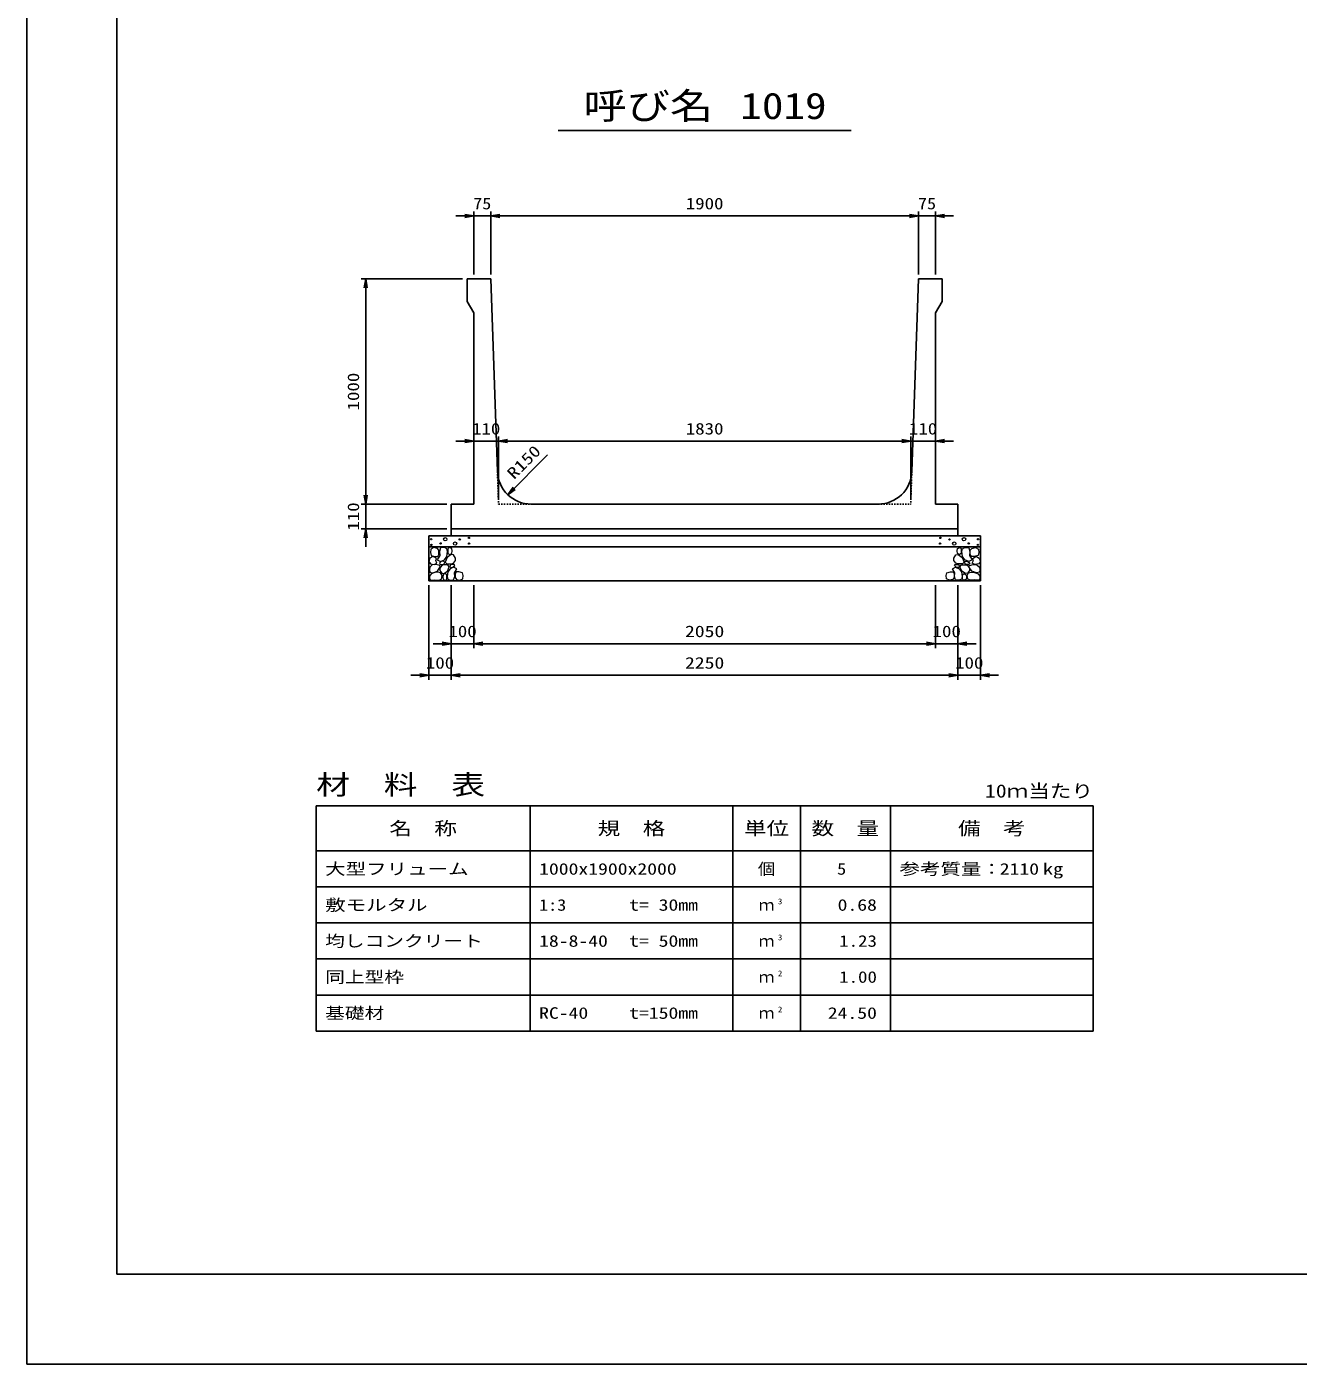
# Model space of a CAD drawing. Units: millimetres at full size. Extents: x 0 to 16820, y 0 to 11880.
# Drawn here: x 0 to 5646, y 0 to 5940 of the extents above; entities that cross this region are included whole.
import ezdxf
from ezdxf.enums import TextEntityAlignment as Align

# ---------------------------------------------------------------- set-up
doc = ezdxf.new("R2010")
doc.units = ezdxf.units.MM
doc.linetypes.add('DASHED_SPACED', pattern=[12, 6, -6])
for name, color, linetype, lineweight in [('0_2', 7, 'Continuous', 25), ('D-DCR-HCHn', 4, 'Continuous', 9), ('D-MTR-FRAM', 7, 'Continuous', 25), ('D-MTR-LINE', 7, 'Continuous', 25), ('D-STR-DIM', 7, 'Continuous', 25), ('D-STR-STRn', 1, 'Continuous', 25), ('D-TTL', 2, 'Continuous', 25), ('D-TTL-TXT', 7, 'Continuous', 25)]:
    doc.layers.add(name, color=color, linetype=linetype, lineweight=lineweight)
doc.layers.add('D-MTR', color=7, linetype='Continuous')
doc.layers.add('D-MTR-TXT', color=7, linetype='Continuous')
doc.styles.add('ＭＳ ゴシック', font='')
doc.styles.get('ＭＳ ゴシック').set_extended_font_data('MS Gothic')

# ---------------------------------------------------------------- blocks, each defined once
blk = doc.blocks.new('open_arrow')
at = {"color": 0, "linetype": 'Continuous', "lineweight": -2}
blk.add_lwpolyline([(7.5, 1.25), (0, 0), (7.5, -1.25)], dxfattribs=at)

msp = doc.modelspace()

# ---------------------------------------------------------------- linework, layer by layer
at = {"layer": '0_2'}
for p, q in [((1885, 3459.775), (1885, 3179.775)), ((1985, 3459.775), (1985, 3179.775)), ((1985, 3459.775), (1985, 3179.775)), ((4035, 3459.775), (4035, 3179.775)), ((1805, 3199.775), (2065, 3199.775)), ((1985, 3199.775), (4035, 3199.775))]:
    msp.add_line(p, q, dxfattribs=at)
at = {"layer": 'D-DCR-HCHn'}
for points in [[(1823.399, 3623.471), (1807.796, 3626.938), (1793.928, 3620.003), (1792.194, 3604.401), (1795.661, 3592.266), (1812.997, 3587.065), (1825.132, 3587.065), (1830.333, 3595.733), (1830.333, 3614.803)], [(1837.267, 3625.204), (1832.067, 3609.602), (1833.8, 3592.266), (1821.665, 3573.196), (1837.267, 3564.529), (1854.603, 3573.196), (1865.005, 3587.065), (1868.472, 3609.602), (1865.005, 3621.737), (1854.603, 3626.938)], [(1870.206, 3621.737), (1870.206, 3600.934), (1878.874, 3595.733), (1887.542, 3600.934), (1889.275, 3613.069), (1887.542, 3623.471), (1875.407, 3626.938)], [(4149.794, 3621.737), (4149.794, 3600.934), (4141.126, 3595.733), (4132.458, 3600.934), (4130.725, 3613.069), (4132.458, 3623.471), (4144.593, 3626.938)], [(4182.733, 3625.204), (4187.933, 3609.602), (4186.2, 3592.266), (4198.335, 3573.196), (4182.733, 3564.529), (4165.397, 3573.196), (4154.995, 3587.065), (4151.528, 3609.602), (4154.995, 3621.737), (4165.397, 3626.938)], [(4196.601, 3623.471), (4212.204, 3626.938), (4226.072, 3620.003), (4227.806, 3604.401), (4224.339, 3592.266), (4207.003, 3587.065), (4194.868, 3587.065), (4189.667, 3595.733), (4189.667, 3614.803)], [(1790.46, 3580.131), (1785.26, 3564.529), (1792.194, 3554.127), (1809.53, 3552.393), (1821.366, 3557.475), (1816.464, 3569.729), (1819.932, 3576.664), (1812.997, 3583.598), (1802.596, 3587.065)], [(1840.735, 3564.529), (1832.067, 3557.594), (1835.534, 3552.393), (1847.669, 3552.393), (1852.87, 3554.127), (1856.337, 3561.061), (1851.136, 3566.262)], [(1866.739, 3583.598), (1858.071, 3562.795), (1865.005, 3554.127), (1885.808, 3554.127), (1894.476, 3557.594), (1903.144, 3569.729), (1903.144, 3580.131), (1894.476, 3594), (1884.074, 3595.733)], [(4153.261, 3583.598), (4161.929, 3562.795), (4154.995, 3554.127), (4134.192, 3554.127), (4125.524, 3557.594), (4116.856, 3569.729), (4116.856, 3580.131), (4125.524, 3594), (4135.926, 3595.733)], [(4179.265, 3564.529), (4187.933, 3557.594), (4184.466, 3552.393), (4172.331, 3552.393), (4167.13, 3554.127), (4163.663, 3561.061), (4168.864, 3566.262)], [(4229.54, 3580.131), (4234.74, 3564.529), (4227.806, 3554.127), (4210.47, 3552.393), (4198.634, 3557.475), (4203.536, 3569.729), (4200.068, 3576.664), (4207.003, 3583.598), (4217.404, 3587.065)], [(1823.366, 3522.532), (1836.208, 3541.794), (1834.603, 3546.609), (1816.946, 3551.425), (1800.894, 3549.82), (1789.658, 3540.189), (1788.052, 3528.952), (1789.658, 3517.716), (1802.499, 3514.506)], [(1829.787, 3482.402), (1841.023, 3487.218), (1844.234, 3503.27), (1837.813, 3514.506), (1826.577, 3517.716), (1812.13, 3516.111), (1796.078, 3509.69), (1788.052, 3500.059), (1788.052, 3488.823), (1792.868, 3482.402), (1812.13, 3484.007)], [(1868.311, 3522.532), (1876.337, 3541.794), (1869.916, 3549.82), (1850.654, 3549.82), (1842.628, 3546.609), (1834.603, 3535.373), (1834.603, 3525.742), (1842.628, 3512.901), (1852.259, 3511.295)], [(1865.101, 3487.218), (1865.101, 3506.48), (1857.075, 3511.295), (1849.049, 3506.48), (1847.444, 3495.244), (1849.049, 3485.613), (1860.285, 3482.402)], [(1895.599, 3484.007), (1900.415, 3498.454), (1898.81, 3514.506), (1910.046, 3532.163), (1895.599, 3540.189), (1879.548, 3532.163), (1869.916, 3519.321), (1866.706, 3498.454), (1869.916, 3487.218), (1879.548, 3482.402)], [(1892.389, 3540.189), (1900.415, 3546.609), (1897.204, 3551.425), (1885.968, 3551.425), (1881.153, 3549.82), (1877.942, 3543.399), (1882.758, 3538.583)], [(1908.441, 3485.613), (1922.887, 3482.402), (1935.729, 3488.823), (1937.334, 3503.27), (1934.124, 3514.506), (1918.072, 3519.321), (1906.836, 3519.321), (1902.02, 3511.295), (1902.02, 3493.638)], [(4111.559, 3485.613), (4097.113, 3482.402), (4084.271, 3488.823), (4082.666, 3503.27), (4085.876, 3514.506), (4101.928, 3519.321), (4113.164, 3519.321), (4117.98, 3511.295), (4117.98, 3493.638)], [(4124.401, 3484.007), (4119.585, 3498.454), (4121.19, 3514.506), (4109.954, 3532.163), (4124.401, 3540.189), (4140.452, 3532.163), (4150.084, 3519.321), (4153.294, 3498.454), (4150.084, 3487.218), (4140.452, 3482.402)], [(4127.611, 3540.189), (4119.585, 3546.609), (4122.796, 3551.425), (4134.032, 3551.425), (4138.847, 3549.82), (4142.058, 3543.399), (4137.242, 3538.583)], [(4151.689, 3522.532), (4143.663, 3541.794), (4150.084, 3549.82), (4169.346, 3549.82), (4177.372, 3546.609), (4185.397, 3535.373), (4185.397, 3525.742), (4177.372, 3512.901), (4167.741, 3511.295)], [(4154.899, 3487.218), (4154.899, 3506.48), (4162.925, 3511.295), (4170.951, 3506.48), (4172.556, 3495.244), (4170.951, 3485.613), (4159.715, 3482.402)], [(4190.213, 3482.402), (4178.977, 3487.218), (4175.766, 3503.27), (4182.187, 3514.506), (4193.423, 3517.716), (4207.87, 3516.111), (4223.922, 3509.69), (4231.948, 3500.059), (4231.948, 3488.823), (4227.132, 3482.402), (4207.87, 3484.007)], [(4196.634, 3522.532), (4183.792, 3541.794), (4185.397, 3546.609), (4203.054, 3551.425), (4219.106, 3549.82), (4230.342, 3540.189), (4231.948, 3528.952), (4230.342, 3517.716), (4217.501, 3514.506)]]:
    msp.add_lwpolyline(points, close=True, dxfattribs=at)
for centre, radius in [((1795.727, 3663.73), 3), ((1796.869, 3638.685), 3), ((1837.292, 3645.527), 3), ((1858.336, 3663.73), 7.5), ((1901.664, 3644.736), 7.5), ((1922.708, 3662.939), 3), ((1963.131, 3669.781), 3), ((1964.273, 3644.736), 3), ((4055.727, 3644.736), 3), ((4056.869, 3669.781), 3), ((4097.292, 3662.939), 3), ((4118.336, 3644.736), 7.5), ((4161.664, 3663.73), 7.5), ((4182.708, 3645.527), 3), ((4223.131, 3638.685), 3), ((4224.273, 3663.73), 3)]:
    msp.add_circle(centre, radius, dxfattribs=at)
at = {"layer": 'D-MTR-FRAM'}
for p, q in [((1285, 2479.775), (4735, 2479.775)), ((1285, 2479.775), (1285, 1479.775)), ((4735, 2479.775), (4735, 1479.775)), ((1285, 1479.775), (4735, 1479.775))]:
    msp.add_line(p, q, dxfattribs=at)
at = {"layer": 'D-MTR-LINE'}
for p, q in [((2235, 2479.775), (2235, 1479.775)), ((3135, 2479.775), (3135, 1479.775)), ((3435, 2479.775), (3435, 1479.775)), ((3835, 2479.775), (3835, 1479.775)), ((1285, 2279.775), (4735, 2279.775)), ((1285, 2119.775), (4735, 2119.775)), ((1285, 1959.775), (4735, 1959.775)), ((1285, 1799.775), (4735, 1799.775)), ((1285, 1639.775), (4735, 1639.775))]:
    msp.add_line(p, q, dxfattribs=at)
at = {"layer": 'D-STR-DIM'}
for p, q in [((1985, 4839.775), (1985, 5119.775)), ((2060, 4839.775), (2060, 5119.775)), ((2060, 4839.775), (2060, 5119.775)), ((3960, 4839.775), (3960, 5119.775)), ((3960, 4839.775), (3960, 5119.775)), ((4035, 4839.775), (4035, 5119.775)), ((1905, 5099.775), (2140, 5099.775)), ((2060, 5099.775), (3960, 5099.775)), ((3880, 5099.775), (4115, 5099.775)), ((1935, 4819.775), (1485, 4819.775)), ((1505, 4819.775), (1505, 3819.775)), ((1905, 4099.775), (2175, 4099.775)), ((2095, 3839.775), (2095, 4119.775)), ((2095, 3839.775), (2095, 4119.775)), ((2095, 4099.775), (3925, 4099.775)), ((3845, 4099.775), (4115, 4099.775)), ((3925, 3839.775), (3925, 4119.775)), ((3925, 3839.775), (3925, 4119.775)), ((2135.647, 3861.87), (2312.424, 4038.647)), ((1505, 3899.775), (1505, 3629.775)), ((1865, 3819.775), (1485, 3819.775)), ((1865, 3819.775), (1485, 3819.775)), ((1865, 3709.775), (1485, 3709.775)), ((1785, 3459.775), (1785, 3039.775)), ((1885, 3459.775), (1885, 3039.775)), ((1885, 3459.775), (1885, 3039.775)), ((4035, 3459.775), (4035, 3179.775)), ((4135, 3459.775), (4135, 3039.775)), ((4135, 3459.775), (4135, 3039.775)), ((4135, 3459.775), (4135, 3179.775)), ((4235, 3459.775), (4235, 3039.775)), ((3955, 3199.775), (4215, 3199.775)), ((1965, 3059.775), (1705, 3059.775)), ((1885, 3059.775), (4135, 3059.775)), ((4315, 3059.775), (4055, 3059.775))]:
    msp.add_line(p, q, dxfattribs=at)
at = {"layer": 'D-STR-STRn'}
for p, q in [((1955, 4819.775), (2060, 4819.775)), ((1955, 4719.775), (1955, 4819.775)), ((2060, 4819.775), (2089.934, 3964.528)), ((3960, 4819.775), (3930.066, 3964.528)), ((4065, 4819.775), (3960, 4819.775)), ((4065, 4719.775), (4065, 4819.775)), ((1955, 4719.775), (1985, 4669.775)), ((4065, 4719.775), (4035, 4669.775)), ((1985, 3819.775), (1985, 4669.775)), ((4035, 3819.775), (4035, 4669.775)), ((1885, 3819.775), (1885, 3709.775)), ((1885, 3819.775), (1985, 3819.775)), ((2239.842, 3819.775), (3780.158, 3819.775)), ((4035, 3819.775), (4135, 3819.775)), ((4135, 3819.775), (4135, 3709.775)), ((1885, 3709.775), (4135, 3709.775)), ((1885, 3709.775), (1885, 3679.775)), ((4135, 3709.775), (4135, 3679.775)), ((1785, 3479.775), (1785, 3679.775)), ((1785, 3679.775), (4235, 3679.775)), ((1785, 3629.775), (4235, 3629.775)), ((4235, 3479.775), (4235, 3679.775)), ((1785, 3479.775), (4235, 3479.775))]:
    msp.add_line(p, q, dxfattribs=at)
at = {"layer": 'D-STR-STRn', "color": 2, "linetype": 'DASHED_SPACED'}
for p, q in [((2089.934, 3964.528), (2095, 3819.775)), ((3930.066, 3964.528), (3925, 3819.775)), ((2095, 3819.775), (2239.842, 3819.775)), ((3780.158, 3819.775), (3925, 3819.775))]:
    msp.add_line(p, q, dxfattribs=at)
at = {"layer": 'D-STR-STRn'}
for centre, start, end in [((2239.842, 3969.775), 182.00453, 270), ((3780.158, 3969.775), 270, 357.99547)]:
    msp.add_arc(centre, 150, start, end, dxfattribs=at)
at = {"layer": 'D-TTL'}
for points in [[(0, 0), (16820, 0), (16820, 11880), (0, 11880)], [(400, 400), (16420, 400), (16420, 11480), (400, 11480)]]:
    msp.add_lwpolyline(points, close=True, dxfattribs=at)
at = {"layer": 'D-TTL-TXT'}
msp.add_line((2360, 5479.775), (3660, 5479.775), dxfattribs=at)

# ---------------------------------------------------------------- block references
at = {"layer": '0_2', "xscale": 5.33, "yscale": 5.33, "rotation": 180}
for p in [(1885, 3199.775), (4035, 3199.775)]:
    msp.add_blockref('open_arrow', p, dxfattribs=at)
at = {"layer": '0_2', "xscale": 5.33, "yscale": 5.33}
msp.add_blockref('open_arrow', (1985, 3199.775), dxfattribs=at)
msp.add_blockref('open_arrow', (1985, 3199.775), dxfattribs=at)
at = {"layer": 'D-STR-DIM', "xscale": 5.33, "yscale": 5.33}
for p, rotation in [((1985, 5099.775), 180), ((3960, 5099.775), 180), ((3960, 5099.775), 180), ((1505, 4819.775), 270), ((1985, 4099.775), 180), ((3925, 4099.775), 180), ((3925, 4099.775), 180), ((2135.647, 3861.87), 45), ((1505, 3819.775), 90), ((1505, 3819.775), 90), ((1505, 3709.775), 270), ((4035, 3199.775), 180), ((1785, 3059.775), 180), ((4135, 3059.775), 180), ((4135, 3059.775), 180)]:
    msp.add_blockref('open_arrow', p, dxfattribs=dict(at, rotation=rotation))
for p in [(2060, 5099.775), (2060, 5099.775), (4035, 5099.775), (2095, 4099.775), (2095, 4099.775), (4035, 4099.775), (4135, 3199.775), (1885, 3059.775), (1885, 3059.775), (4235, 3059.775)]:
    msp.add_blockref('open_arrow', p, dxfattribs=at)

# ---------------------------------------------------------------- texts
at = {"layer": '0_2', "style": 'ＭＳ ゴシック'}
for s, width, p in [('100', 1.2, (1935, 3254.775)), ('2050', 1.25, (3010, 3254.775))]:
    msp.add_text(s, height=51.32, dxfattribs=dict(at, width=width)).set_placement(p, align=Align.MIDDLE_CENTER)
at = {"layer": 'D-MTR', "style": 'ＭＳ ゴシック', "width": 1.25}
msp.add_text('材\u3000料\u3000表', height=87.98, dxfattribs=at).set_placement((1285, 2503.775), align=Align.BOTTOM_LEFT)
at = {"layer": 'D-MTR', "style": 'ＭＳ ゴシック', "width": 1.2}
msp.add_text('10ｍ当たり', height=58.65, dxfattribs=at).set_placement((4735, 2499.108), align=Align.BOTTOM_RIGHT)
at = {"layer": 'D-MTR-TXT', "style": 'ＭＳ ゴシック'}
for s, height, width, p in [('名\u3000称', 58.65, 1.25, (1760, 2379.775)), ('規\u3000格', 58.65, 1.25, (2685, 2379.775)), ('単位', 58.65, 1.25, (3285, 2379.775)), ('数\u3000量', 58.65, 1.25, (3635, 2379.775)), ('備\u3000考', 58.65, 1.25, (4285, 2379.775)), ('個', 51.32, 1.1, (3285, 2199.775))]:
    msp.add_text(s, height=height, dxfattribs=dict(at, width=width)).set_placement(p, align=Align.MIDDLE_CENTER)
for s, width, p in [('大型フリューム', 1.3, (1325, 2199.775)), ('1000x1900x2000', 1.25, (2275, 2199.775)), ('参考質量：    kg', 1.3, (3875, 2199.775)), ('敷モルタル', 1.3, (1325, 2039.775)), ('1:3', 1.15, (2275, 2039.775)), ('t= 30mm', 1.25, (2675, 2039.775)), ('均しコンクリート', 1.25, (1325, 1879.775)), ('18-8-40', 1.25, (2275, 1879.775)), ('t= 50mm', 1.25, (2675, 1879.775)), ('同上型枠', 1.25, (1325, 1719.775)), ('基礎材', 1.25, (1325, 1559.775)), ('RC-40', 1.25, (2275, 1559.775)), ('t=150mm', 1.25, (2675, 1559.775))]:
    msp.add_text(s, height=51.32, dxfattribs=dict(at, width=width)).set_placement(p, align=Align.MIDDLE_LEFT)
for s, width, p in [('5', 1.15, (3638.553, 2199.775)), ('2110', 1.25, (4495, 2199.775)), ('0.68', 1.25, (3775, 2039.775)), ('1.23', 1.2, (3775, 1879.775)), ('1.00', 1.2, (3775, 1719.775)), ('24.50', 1.25, (3775, 1559.775))]:
    msp.add_text(s, height=51.32, dxfattribs=dict(at, width=width)).set_placement(p, align=Align.MIDDLE_RIGHT)
for p in [(3285, 2039.775), (3285, 1879.775), (3285, 1719.775), (3285, 1559.775)]:
    msp.add_text('ｍ', height=51.32, dxfattribs=at).set_placement(p, align=Align.MIDDLE_CENTER)
at = {"layer": 'D-MTR-TXT', "style": 'ＭＳ ゴシック', "width": 1.15}
for s, p in [('3', (3335, 2035.108)), ('3', (3335, 1875.108)), ('2', (3335, 1715.108)), ('2', (3335, 1555.108))]:
    msp.add_text(s, height=25.66, dxfattribs=at).set_placement(p, align=Align.BOTTOM_LEFT)
at = {"layer": 'D-STR-DIM', "style": 'ＭＳ ゴシック'}
for s, width, p in [('75', 1.15, (2022.5, 5154.775)), ('1900', 1.2, (3010, 5154.775)), ('75', 1.15, (3997.5, 5154.775)), ('110', 1.2, (2040, 4154.775)), ('1830', 1.2, (3010, 4154.775)), ('110', 1.2, (3980, 4154.775)), ('100', 1.2, (4085, 3254.775)), ('100', 1.2, (1835, 3114.775)), ('2250', 1.25, (3010, 3114.775)), ('100', 1.2, (4185, 3114.775))]:
    msp.add_text(s, height=51.32, dxfattribs=dict(at, width=width)).set_placement(p, align=Align.MIDDLE_CENTER)
at = {"layer": 'D-STR-DIM', "style": 'ＭＳ ゴシック', "width": 1.2}
for s, p in [('1000', (1450, 4319.775)), ('110', (1450, 3764.775))]:
    msp.add_text(s, height=51.32, rotation=90, dxfattribs=at).set_placement(p, align=Align.MIDDLE_CENTER)
at = {"layer": 'D-STR-DIM', "style": 'ＭＳ ゴシック', "width": 1.25}
msp.add_text('R150', height=51.32, rotation=45, dxfattribs=at).set_placement((2174.587, 3915.895), align=Align.BOTTOM_LEFT)
at = {"layer": 'D-TTL-TXT', "style": 'ＭＳ ゴシック', "width": 1.2}
for s, p in [('呼び名', (2760, 5494.775)), ('1019', (3360, 5494.775))]:
    msp.add_text(s, height=117.3, dxfattribs=at).set_placement(p, align=Align.BOTTOM_CENTER)

doc.saveas('drawing.dxf')
